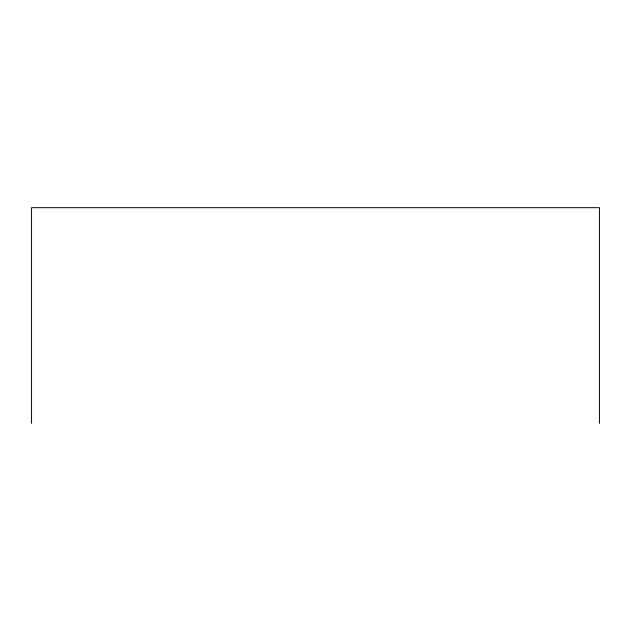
<?xml version="1.0" encoding="UTF-8"?>
<svg xmlns="http://www.w3.org/2000/svg" width="631" height="631" viewBox="0 0 631 631"><rect width="100%" height="100%" fill="white"/><g stroke="black" fill="none" stroke-linecap="round" stroke-linejoin="round"><path stroke-width="0.95" d="M599.45 423.322L599.45 207.678L31.55 207.678L31.55 423.322"/></g></svg>
